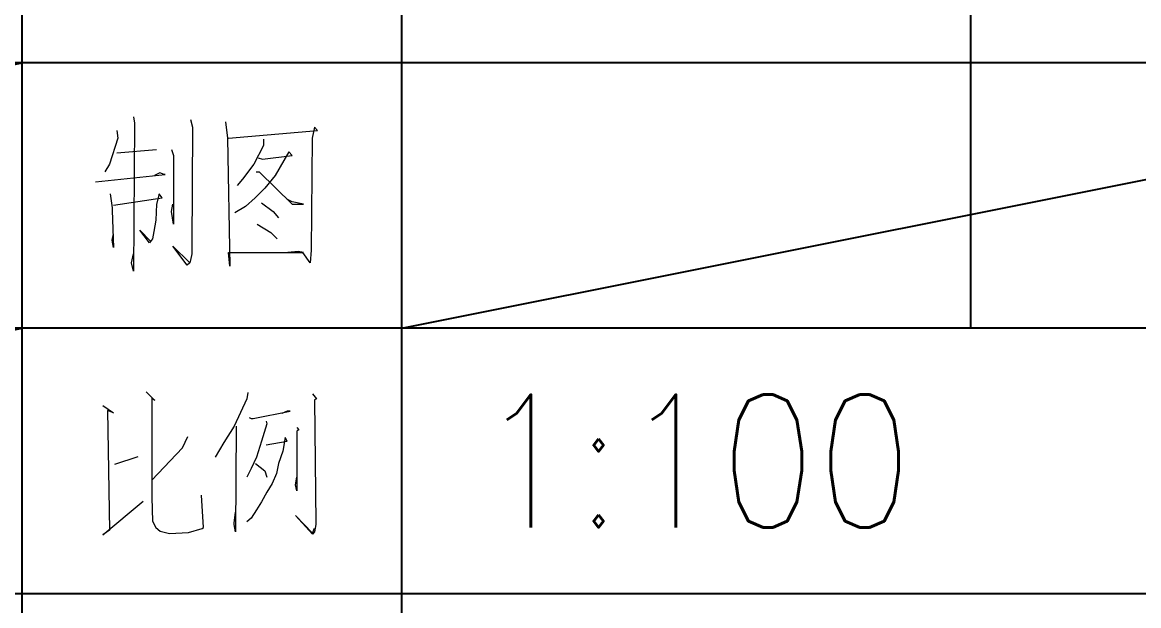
# Model space of a CAD drawing. Extents: x 238398 to 585159, y -66832 to 191977.
# Drawn here: x 399734 to 401206, y -65986 to -65217 of the extents above; entities that cross this region are included whole.
import ezdxf
from ezdxf.enums import TextEntityAlignment as Align

# ---------------------------------------------------------------- set-up
doc = ezdxf.new("R2010")
doc.units = 0
doc.header["$LTSCALE"] = 1000
doc.header["$MEASUREMENT"] = 0
doc.layers.get('0').update_dxf_attribs({"color": 8})
doc.styles.add('TK', font='GEDITXT.SHX', dxfattribs={"width": 0.85, "height": 3.5, "bigfont": 'hztxt1.shx'})

# ---------------------------------------------------------------- blocks, each defined once
blk = doc.blocks.new('GEDI_TQ_2012')
at = {"color": 2}
for p, q in [((-135, 0), (-135, 28)), ((-125, 0), (-125, 28)), ((-110, 14), (-110, 28)), ((-90, 21), (-180, 21)), ((0, 14), (-170, 14)), ((0, 7), (-180, 7))]:
    blk.add_line(p, q, dxfattribs=at)
at = {"color": 7, "lineweight": 0}
for points in [[(-132.071, 19.57), (-132.04, 19.406), (-132.071, 15.5), (-132.126, 15.728), (-132.071, 15.963)], [(-130.566, 19.5), (-130.511, 19.304), (-130.534, 16.159), (-130.534, 15.963), (-130.566, 15.798), (-130.589, 15.728), (-130.652, 15.665), (-131.036, 16.159), (-130.589, 15.728)], [(-129.648, 19.437), (-129.593, 19.013), (-129.53, 15.634), (-129.562, 15.994), (-127.586, 15.994), (-127.727, 16.026), (-128.001, 15.994)], [(-132.51, 19.209), (-132.487, 19.013), (-132.706, 18.323), (-132.824, 18.127)], [(-129.562, 19.013), (-127.225, 19.209), (-127.303, 19.304), (-127.358, 19.013), (-127.39, 16.057), (-127.413, 15.728), (-127.609, 15.994)], [(-128.644, 18.982), (-128.644, 18.817), (-128.895, 18.323), (-129.201, 17.931), (-129.342, 17.767)], [(-132.51, 18.621), (-131.46, 18.715)], [(-131.068, 18.715), (-131.013, 18.551), (-131.013, 16.747), (-131.068, 17.076), (-131.036, 17.273)], [(-128.785, 18.488), (-128.668, 18.457), (-127.892, 18.551), (-127.978, 18.653), (-128.339, 18.025), (-128.613, 17.696), (-128.864, 17.437), (-129.115, 17.21), (-129.397, 17.045)], [(-133.075, 17.861), (-131.232, 18.057), (-131.264, 18.057), (-131.373, 18.096), (-131.515, 18.025)], [(-128.84, 18.127), (-128.754, 18.127), (-127.892, 17.273), (-127.586, 17.273), (-127.892, 17.335), (-128.033, 17.406)], [(-132.683, 17.539), (-132.628, 17.178), (-132.628, 17.108), (-132.597, 16.128), (-132.628, 16.324), (-132.597, 16.488)], [(-132.597, 17.241), (-131.318, 17.437), (-131.397, 17.539), (-131.46, 17.273), (-131.483, 16.849), (-131.538, 16.551), (-131.569, 16.355), (-131.648, 16.253), (-131.899, 16.582), (-131.624, 16.292)], [(-128.699, 17.304), (-128.393, 17.076), (-128.252, 16.912)], [(-128.809, 16.747), (-128.448, 16.52), (-128.284, 16.355)], [(-131.732, 12.325), (-131.504, 12.09), (-131.591, 12.16), (-131.591, 11.47), (-131.591, 10.78), (-131.591, 10.161), (-131.591, 9.698), (-131.591, 9.666), (-131.591, 9.533), (-131.567, 8.914), (-131.481, 8.749), (-131.371, 8.647), (-131.12, 8.584), (-130.618, 8.616), (-130.258, 8.718), (-130.226, 8.749), (-130.281, 9.596)], [(-129.055, 12.306), (-129.079, 12.142), (-129.416, 11.42), (-129.69, 10.989), (-129.918, 10.597)], [(-127.354, 12.267), (-127.244, 12.142), (-127.299, 12.11), (-127.267, 8.856), (-127.267, 8.824), (-127.299, 8.628), (-127.354, 8.566), (-127.801, 9.06), (-127.354, 8.597), (-127.299, 8.73)], [(-132.877, 11.964), (-132.594, 11.768), (-132.759, 11.831), (-132.704, 8.678), (-132.877, 8.553), (-131.818, 9.439)], [(-129.024, 11.648), (-128.969, 11.616), (-128.914, 11.616), (-127.942, 11.812), (-128.02, 11.812), (-128.161, 11.749)], [(-128.577, 11.546), (-128.553, 11.483), (-128.695, 11.02), (-128.828, 10.597), (-128.969, 10.299), (-129.079, 10.071)], [(-129.361, 11.42), (-129.385, 8.628), (-129.416, 8.824), (-129.416, 8.856), (-129.385, 9.154)], [(-127.769, 11.381), (-127.714, 11.318), (-127.769, 11.287), (-127.769, 9.711), (-127.801, 9.875), (-127.769, 10.071)], [(-131.591, 9.996), (-130.783, 10.843), (-130.642, 11.141)], [(-128.577, 10.926), (-128.02, 11.02), (-128.075, 11.122), (-128.138, 10.761), (-128.248, 10.432), (-128.302, 10.173), (-128.412, 9.907), (-128.553, 9.679), (-128.695, 9.42), (-128.828, 9.216), (-128.969, 8.989), (-129.079, 8.895)], [(-132.563, 10.419), (-131.951, 10.615)], [(-128.859, 10.432), (-128.608, 10.236), (-128.553, 10.071)]]:
    blk.add_lwpolyline(points, dxfattribs=at)
blk = doc.blocks.new('CEEC_TK_A1')
blk.add_blockref('GEDI_TQ_2012', (831, 10))
at = {"style": 'TK', "width": 0.85}
for tag, height, p in [('PROJECTNAME', 4.75, (776, 44)), ('PHASE', 4, (818, 44)), ('DRAWINGNAME', 4.75, (786, 31))]:
    blk.add_attdef(tag, text='', height=height, dxfattribs=at).set_placement(p, align=Align.MIDDLE_CENTER)
for tag, p, height in [('APPROVE', (663, 32.75), 3.5), ('DESIGN', (708, 32.75), 3.5), ('REVIEW1', (663, 25.75), 3.5), ('DRAW', (708, 25.75), 3.5), ('DRAWINGNUMBER', (758, 18.5), 4), ('REVIEW2', (663, 18.75), 3.5), ('PROPORTION', (708, 18.75), 3.5), ('CHECK', (663, 11.75), 3.5), ('DATE', (708, 11.75), 3.5), ('VERSION', (824, 11.75), 3.5)]:
    blk.add_attdef(tag, p, '', height=height, dxfattribs=at)

msp = doc.modelspace()

# ---------------------------------------------------------------- linework, layer by layer
for points in [[(397984.5, -65619.8), (399734.5, -65269.8)], [(400234.5, -65619.8), (401984.5, -65269.8)], [(397984.5, -65969.8), (399734.5, -65619.8)]]:
    msp.add_lwpolyline(points)

# ---------------------------------------------------------------- block references
ref = msp.add_blockref('CEEC_TK_A1', (364934.5, -66819.8), dxfattribs=dict(xscale=50, yscale=50, zscale=50))
ref.add_attrib('PROPORTION', '1:100', (400334.5, -65882.3), dxfattribs={"height": 175, "style": 'TK', "width": 0.85})

doc.saveas('drawing.dxf')
